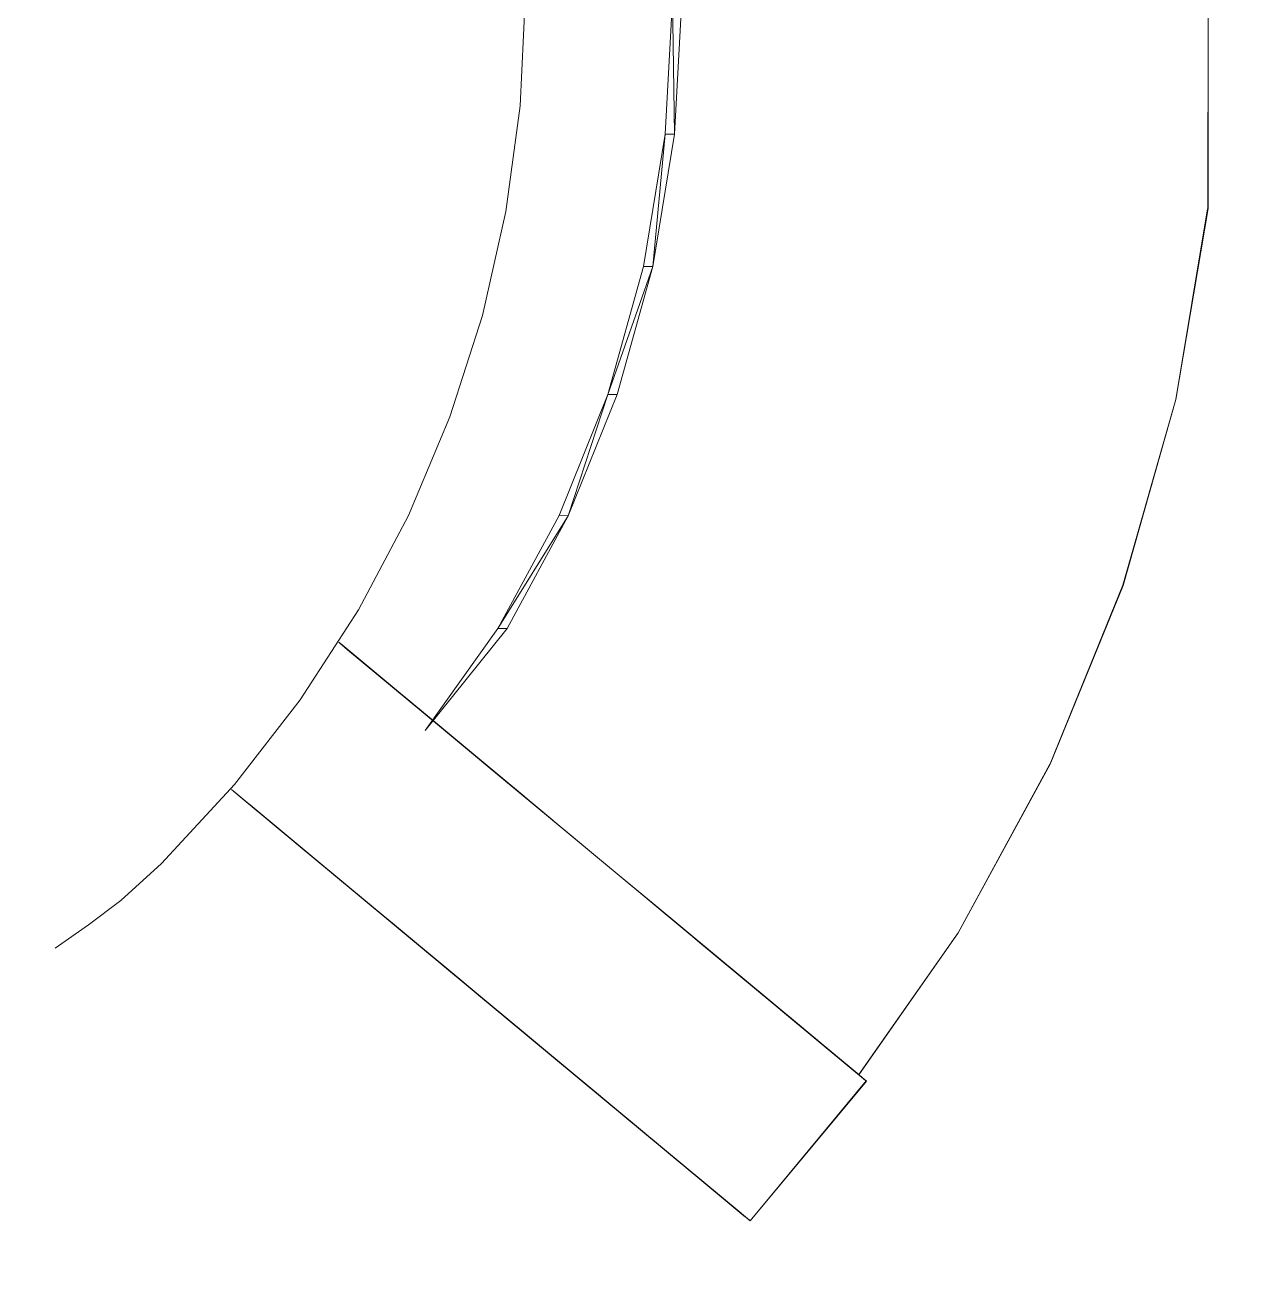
# Model space of a CAD drawing. Extents: x -566 to 72611, y -487 to 32334.
# Drawn here: x 59.78 to 67.43, y 92.78 to 100.57 of the extents above; entities that cross this region are included whole.
import ezdxf

# ---------------------------------------------------------------- set-up
doc = ezdxf.new("R2010")
doc.units = 0
doc.header["$LTSCALE"] = 0.5
doc.header["$MEASUREMENT"] = 0
doc.layers.add('floor', color=7, linetype='CONTINUOUS', lineweight=5, true_color=0xcfcfcf)
doc.layers.add('layout', color=7, linetype='CONTINUOUS', lineweight=5, true_color=0xcfcfcf)

msp = doc.modelspace()

# ---------------------------------------------------------------- hatches: boundary and pattern name
at = {"layer": 'floor'}
h = msp.add_hatch(dxfattribs=at)
h.set_pattern_fill('ANSI37', color=256, scale=100, angle=45)
h.set_pattern_definition([(90, (243.028, 267.632), (-12.5, 9e-16), []), (180, (243.028, 267.632), (-9e-16, -12.5), [])])
h.paths.add_polyline_path([(253.46925, 349.5), (154.11744, 349.5), (154.11744, 348.5), (101.14781, 348.5), (101.14781, 349.5), (0, 349.5), (0, 344.5), (36, 344.5, -0.338357), (0, 308.66941), (0, 308.5), (0, 173.75), (253.46925, 173.75)])
h.paths.add_polyline_path([(36, 344.5), (0, 344.5), (0, 308.66941, 0.338357)], flags=17)
h.paths.add_polyline_path([(253.46925, 173.75), (0, 173.75), (0, 173.74997), (0, 169.75), (253.46925, 169.75)])
h.paths.add_polyline_path([(253.46925, 169.75), (0, 169.75), (0, 149.21137), (36, 149.21137, -0.338357), (0, 113.38078), (0, 113.21137), (0, 29.94998), (0, -5), (253.46925, -5)])
h.paths.add_polyline_path([(36, 149.21137), (0, 149.21137), (0, 113.38078, 0.338357)], flags=17)
h.paths.add_polyline_path([(575.25, 169.75), (510, 169.75), (474.75, 169.75), (327.5, 169.75), (285.46925, 169.75), (285.46925, 165.75), (253.46925, 165.75), (253.46925, -5), (263.99725, -5), (263.99725, 95.99051), (287, 95.99051), (287, 97.5), (292, 97.5), (292, -5), (341.25, -5), (341.25, 13.02988), (341.25012, 15.02988), (346.24839, 15.02988, 0.3610852), (374.08728, 41.24999), (346.25012, 41.24999), (346.25012, 42.99999), (341.25, 42.99999), (341.25, 44.99999), (341.25, 97.5), (357.75, 97.5), (405.75, 97.5), (575.25, 97.5)])

# ---------------------------------------------------------------- linework, layer by layer
at = {"layer": 'layout'}
for points in [[(67.11687, 99.43543, 72.42811), (67.11687, 99.43543, 72.42811), (67.12085, 101.8339, 72.41556), (67.11566, 99.4362, 72.46829)], [(62.85369, 100.0723, 59.43378), (62.85369, 100.0723, 59.43378), (62.88427, 100.73156, 59.43378), (62.85369, 100.0723, 60.56059)], [(62.88427, 100.73156, 60.56059), (62.88427, 100.73156, 60.56059), (62.85369, 100.0723, 60.56059), (62.88427, 100.73156, 59.43378)], [(63.79772, 100.72972, 62.45042), (63.79772, 100.72972, 62.45042), (63.80885, 99.89595, 63.34285), (63.75136, 99.89609, 62.45329)], [(63.85534, 100.72959, 63.33997), (63.85534, 100.72959, 63.33997), (63.79772, 100.72972, 62.45042), (63.80885, 99.89595, 63.34285)], [(62.76502, 99.41812, 59.43378), (62.76502, 99.41812, 59.43378), (62.85369, 100.0723, 59.43378), (62.76502, 99.41812, 60.56059)], [(62.85369, 100.0723, 60.56059), (62.85369, 100.0723, 60.56059), (62.76502, 99.41812, 60.56059), (62.85369, 100.0723, 59.43378)], [(63.61689, 99.07645, 62.46187), (63.61689, 99.07645, 62.46187), (63.67438, 99.07632, 63.35143), (63.75136, 99.89609, 62.45329)], [(63.80885, 99.89595, 63.34285), (63.80885, 99.89595, 63.34285), (63.75136, 99.89609, 62.45329), (63.67438, 99.07632, 63.35143)], [(62.61911, 98.77392, 59.43378), (62.61911, 98.77392, 59.43378), (62.76502, 99.41812, 59.43378), (62.61911, 98.77392, 60.56059)], [(62.76502, 99.41812, 60.56059), (62.76502, 99.41812, 60.56059), (62.61911, 98.77392, 60.56059), (62.76502, 99.41812, 59.43378)], [(67.11687, 99.43543, 72.42811), (67.11687, 99.43543, 72.42811), (66.91796, 98.25209, 72.45122), (67.11443, 99.4351, 72.38787)], [(63.61689, 99.07645, 62.46187), (63.61689, 99.07645, 62.46187), (63.39655, 98.28436, 62.47601), (63.67438, 99.07632, 63.35143)], [(63.45404, 98.28422, 63.36555), (63.45404, 98.28422, 63.36555), (63.67438, 99.07632, 63.35143), (63.39655, 98.28436, 62.47601)], [(62.41685, 98.14448, 59.43378), (62.41685, 98.14448, 59.43378), (62.61911, 98.77392, 59.43378), (62.41685, 98.14448, 60.56059)], [(62.61911, 98.77392, 60.56059), (62.61911, 98.77392, 60.56059), (62.41685, 98.14448, 60.56059), (62.61911, 98.77392, 59.43378)], [(63.0939, 97.53292, 62.49546), (63.0939, 97.53292, 62.49546), (63.15139, 97.53279, 63.38502), (63.39655, 98.28436, 62.47601)], [(63.45404, 98.28422, 63.36555), (63.45404, 98.28422, 63.36555), (63.39655, 98.28436, 62.47601), (63.15139, 97.53279, 63.38502)], [(66.59059, 97.09973, 72.48521), (66.59059, 97.09973, 72.48521), (66.91796, 98.25209, 72.45122), (66.58949, 97.1016, 72.52538)], [(62.15994, 97.53453, 59.43378), (62.15994, 97.53453, 59.43378), (62.41685, 98.14448, 59.43378), (62.15994, 97.53453, 60.56059)], [(62.41685, 98.14448, 60.56059), (62.41685, 98.14448, 60.56059), (62.15994, 97.53453, 60.56059), (62.41685, 98.14448, 59.43378)], [(61.85023, 96.94864, 59.43378), (61.85023, 96.94864, 59.43378), (62.15994, 97.53453, 59.43378), (61.85023, 96.94864, 60.56059)], [(62.15994, 97.53453, 60.56059), (62.15994, 97.53453, 60.56059), (61.85023, 96.94864, 60.56059), (62.15994, 97.53453, 59.43378)], [(63.0939, 97.53292, 62.49546), (63.0939, 97.53292, 62.49546), (62.71398, 96.83455, 62.51992), (63.15139, 97.53279, 63.38502)], [(62.77148, 96.83442, 63.40948), (62.77148, 96.83442, 63.40948), (63.15139, 97.53279, 63.38502), (62.71398, 96.83455, 62.51992)], [(66.58949, 97.1016, 72.52538), (66.58949, 97.1016, 72.52538), (66.13807, 95.99565, 72.56979), (66.59059, 97.09973, 72.48521)], [(66.13892, 95.9933, 72.52964), (66.13892, 95.9933, 72.52964), (66.59059, 97.09973, 72.48521), (66.13807, 95.99565, 72.56979)], [(66.59059, 97.09973, 72.48521), (66.59059, 97.09973, 72.48521), (66.13892, 95.9933, 72.52964), (66.58802, 97.09919, 72.44498)], [(61.48993, 96.39119, 59.43378), (61.48993, 96.39119, 59.43378), (61.85023, 96.94864, 59.43378), (61.48993, 96.39119, 60.56059)], [(61.85023, 96.94864, 60.56059), (61.85023, 96.94864, 60.56059), (61.48993, 96.39119, 60.56059), (61.85023, 96.94864, 59.43378)], [(62.71398, 96.83455, 62.51992), (62.71398, 96.83455, 62.51992), (62.26305, 96.20083, 62.54898), (62.77148, 96.83442, 63.40948)], [(62.59639, 96.02674, 59.62997), (62.59639, 96.02674, 59.62997), (62.57653, 96.04327, 59.4075), (61.72794, 96.74861, 59.51751)], [(61.74841, 96.73162, 59.74648), (61.74841, 96.73162, 59.74648), (62.59639, 96.02674, 59.62997), (61.72794, 96.74861, 59.51751)], [(61.7344, 96.74322, 53.95019), (61.7344, 96.74322, 53.95019), (62.63136, 95.99767, 53.50394), (61.78338, 96.70252, 53.38721)], [(62.5836, 96.03742, 54.05388), (62.5836, 96.03742, 54.05388), (62.63136, 95.99767, 53.50394), (61.7344, 96.74322, 53.95019)], [(62.61747, 96.00927, 59.8523), (62.61747, 96.00927, 59.8523), (62.59639, 96.02674, 59.62997), (61.74841, 96.73162, 59.74648)], [(61.76998, 96.71363, 59.97528), (61.76998, 96.71363, 59.97528), (62.61747, 96.00927, 59.8523), (61.74841, 96.73162, 59.74648)], [(62.6383, 95.99195, 60.06158), (62.6383, 95.99195, 60.06158), (62.61747, 96.00927, 59.8523), (61.76998, 96.71363, 59.97528)], [(61.79398, 96.69368, 60.21582), (61.79398, 96.69368, 60.21582), (62.6383, 95.99195, 60.06158), (61.76998, 96.71363, 59.97528)], [(61.78338, 96.70252, 53.38721), (61.78338, 96.70252, 53.38721), (62.68484, 95.95327, 52.95477), (61.83808, 96.65704, 52.82505)], [(62.63136, 95.99767, 53.50394), (62.63136, 95.99767, 53.50394), (62.68484, 95.95327, 52.95477), (61.78338, 96.70252, 53.38721)], [(63.16268, 95.55607, 63.67769), (63.16268, 95.55607, 63.67769), (62.6383, 95.99195, 60.06158), (61.79398, 96.69368, 60.21582)], [(62.32506, 96.25232, 63.87771), (62.32506, 96.25232, 63.87771), (63.16268, 95.55607, 63.67769), (61.79398, 96.69368, 60.21582)], [(61.83808, 96.65704, 52.82505), (61.83808, 96.65704, 52.82505), (62.74393, 95.90415, 52.40647), (61.89851, 96.60679, 52.26376)], [(62.68484, 95.95327, 52.95477), (62.68484, 95.95327, 52.95477), (62.74393, 95.90415, 52.40647), (61.83808, 96.65704, 52.82505)], [(61.89851, 96.60679, 52.26376), (61.89851, 96.60679, 52.26376), (62.80863, 95.85035, 51.85912), (61.96479, 96.55171, 51.70344)], [(62.74393, 95.90415, 52.40647), (62.74393, 95.90415, 52.40647), (62.80863, 95.85035, 51.85912), (61.89851, 96.60679, 52.26376)], [(61.96479, 96.55171, 51.70344), (61.96479, 96.55171, 51.70344), (62.87893, 95.7919, 51.31281), (62.0368, 96.49188, 51.14419)], [(62.80863, 95.85035, 51.85912), (62.80863, 95.85035, 51.85912), (62.87893, 95.7919, 51.31281), (61.96479, 96.55171, 51.70344)], [(62.0368, 96.49188, 51.14419), (62.0368, 96.49188, 51.14419), (62.95495, 95.72876, 50.76761), (62.11453, 96.42725, 50.58608)], [(62.87893, 95.7919, 51.31281), (62.87893, 95.7919, 51.31281), (62.95495, 95.72876, 50.76761), (62.0368, 96.49188, 51.14419)], [(62.11453, 96.42725, 50.58608), (62.11453, 96.42725, 50.58608), (63.03646, 95.66101, 50.22363), (62.19798, 96.35787, 50.02921)], [(62.95495, 95.72876, 50.76761), (62.95495, 95.72876, 50.76761), (63.03646, 95.66101, 50.22363), (62.11453, 96.42725, 50.58608)], [(61.08197, 95.86634, 59.43378), (61.08197, 95.86634, 59.43378), (61.48993, 96.39119, 59.43378), (61.08197, 95.86634, 60.56059)], [(61.48993, 96.39119, 60.56059), (61.48993, 96.39119, 60.56059), (61.08197, 95.86634, 60.56059), (61.48993, 96.39119, 59.43378)], [(62.19798, 96.35787, 50.02921), (62.19798, 96.35787, 50.02921), (63.12382, 95.58833, 49.67897), (62.28693, 96.28399, 49.47548)], [(63.03646, 95.66101, 50.22363), (63.03646, 95.66101, 50.22363), (63.12382, 95.58833, 49.67897), (62.19798, 96.35787, 50.02921)], [(62.28693, 96.28399, 49.47548), (62.28693, 96.28399, 49.47548), (63.21056, 95.51623, 49.1531), (62.37392, 96.21168, 48.94807)], [(63.12382, 95.58833, 49.67897), (63.12382, 95.58833, 49.67897), (63.21056, 95.51623, 49.1531), (62.28693, 96.28399, 49.47548)], [(62.87076, 95.79872, 67.00072), (62.87076, 95.79872, 67.00072), (62.32506, 96.25232, 63.87771), (63.05668, 95.64421, 68.06458)], [(62.37392, 96.21168, 48.94807), (62.37392, 96.21168, 48.94807), (63.2967, 95.44464, 48.62502), (62.45969, 96.1404, 48.42224)], [(63.21056, 95.51623, 49.1531), (63.21056, 95.51623, 49.1531), (63.2967, 95.44464, 48.62502), (62.37392, 96.21168, 48.94807)], [(62.45969, 96.1404, 48.42224), (62.45969, 96.1404, 48.42224), (63.38186, 95.37386, 48.09673), (62.54449, 96.06992, 47.89619)], [(63.2967, 95.44464, 48.62502), (63.2967, 95.44464, 48.62502), (63.38186, 95.37386, 48.09673), (62.45969, 96.1404, 48.42224)], [(62.54449, 96.06992, 47.89619), (62.54449, 96.06992, 47.89619), (63.46618, 95.30384, 47.56821), (62.62831, 96.00021, 47.3699)], [(63.38186, 95.37386, 48.09673), (63.38186, 95.37386, 48.09673), (63.46618, 95.30384, 47.56821), (62.54449, 96.06992, 47.89619)], [(66.13892, 95.9933, 72.52964), (66.13892, 95.9933, 72.52964), (65.56875, 94.94704, 72.58394), (66.13636, 95.99263, 72.48942)], [(60.62918, 95.37804, 59.43378), (60.62918, 95.37804, 59.43378), (61.08197, 95.86634, 59.43378), (60.62918, 95.37804, 60.56059)], [(61.08197, 95.86634, 60.56059), (61.08197, 95.86634, 60.56059), (60.62918, 95.37804, 60.56059), (61.08197, 95.86634, 59.43378)], [(61.06311, 95.83596, 53.38721), (61.06311, 95.83596, 53.38721), (61.11781, 95.79049, 52.82505), (61.96457, 95.08671, 52.95477)], [(61.91108, 95.13111, 53.50394), (61.91108, 95.13111, 53.50394), (61.06311, 95.83596, 53.38721), (61.96457, 95.08671, 52.95477)], [(62.44241, 94.68951, 63.67769), (62.44241, 94.68951, 63.67769), (61.0737, 95.82712, 60.21582), (61.91803, 95.12536, 60.06158)], [(61.60479, 95.38576, 63.87771), (61.60479, 95.38576, 63.87771), (61.0737, 95.82712, 60.21582), (62.44241, 94.68951, 63.67769)], [(61.11781, 95.79049, 52.82505), (61.11781, 95.79049, 52.82505), (61.17824, 95.74021, 52.26376), (62.02366, 95.03759, 52.40647)], [(61.96457, 95.08671, 52.95477), (61.96457, 95.08671, 52.95477), (61.11781, 95.79049, 52.82505), (62.02366, 95.03759, 52.40647)], [(61.17824, 95.74021, 52.26376), (61.17824, 95.74021, 52.26376), (61.24452, 95.68515, 51.70344), (62.08835, 94.98379, 51.85912)], [(62.02366, 95.03759, 52.40647), (62.02366, 95.03759, 52.40647), (61.17824, 95.74021, 52.26376), (62.08835, 94.98379, 51.85912)], [(61.24452, 95.68515, 51.70344), (61.24452, 95.68515, 51.70344), (61.31652, 95.62529, 51.14419), (62.15865, 94.92534, 51.3128)], [(62.08835, 94.98379, 51.85912), (62.08835, 94.98379, 51.85912), (61.24452, 95.68515, 51.70344), (62.15865, 94.92534, 51.3128)], [(61.31652, 95.62529, 51.14419), (61.31652, 95.62529, 51.14419), (61.39426, 95.56069, 50.58607), (62.23468, 94.8622, 50.76761)], [(62.15865, 94.92534, 51.3128), (62.15865, 94.92534, 51.3128), (61.31652, 95.62529, 51.14419), (62.23468, 94.8622, 50.76761)], [(61.39426, 95.56069, 50.58607), (61.39426, 95.56069, 50.58607), (61.47771, 95.49131, 50.02921), (62.31619, 94.79445, 50.22363)], [(62.23468, 94.8622, 50.76761), (62.23468, 94.8622, 50.76761), (61.39426, 95.56069, 50.58607), (62.31619, 94.79445, 50.22363)], [(61.47771, 95.49131, 50.02921), (61.47771, 95.49131, 50.02921), (61.56665, 95.41744, 49.47548), (62.40354, 94.72177, 49.67897)], [(62.31619, 94.79445, 50.22363), (62.31619, 94.79445, 50.22363), (61.47771, 95.49131, 50.02921), (62.40354, 94.72177, 49.67897)], [(61.56665, 95.41744, 49.47548), (61.56665, 95.41744, 49.47548), (61.65364, 95.34512, 48.94807), (62.49029, 94.64967, 49.15309)], [(62.40354, 94.72177, 49.67897), (62.40354, 94.72177, 49.67897), (61.56665, 95.41744, 49.47548), (62.49029, 94.64967, 49.15309)], [(60.37657, 95.14895, 60.56059), (60.37657, 95.14895, 60.56059), (60.37657, 95.14895, 59.43378), (60.62918, 95.37804, 60.56059)], [(60.62918, 95.37804, 59.43378), (60.62918, 95.37804, 59.43378), (60.62918, 95.37804, 60.56059), (60.37657, 95.14895, 59.43378)], [(62.98494, 94.23852, 66.78285), (62.98494, 94.23852, 66.78285), (61.60479, 95.38576, 63.87771), (62.44241, 94.68951, 63.67769)], [(62.15049, 94.93216, 67.00072), (62.15049, 94.93216, 67.00072), (61.60479, 95.38576, 63.87771), (62.98494, 94.23852, 66.78285)], [(61.65364, 95.34512, 48.94807), (61.65364, 95.34512, 48.94807), (61.73942, 95.27385, 48.42224), (62.57643, 94.57809, 48.62502)], [(62.49029, 94.64967, 49.15309), (62.49029, 94.64967, 49.15309), (61.65364, 95.34512, 48.94807), (62.57643, 94.57809, 48.62502)], [(61.73942, 95.27385, 48.42224), (61.73942, 95.27385, 48.42224), (61.82421, 95.20337, 47.89619), (62.66159, 94.5073, 48.09673)], [(62.57643, 94.57809, 48.62502), (62.57643, 94.57809, 48.62502), (61.73942, 95.27385, 48.42224), (62.66159, 94.5073, 48.09673)], [(64.55088, 94.40228, 71.12077), (64.55088, 94.40228, 71.12077), (64.49557, 94.44821, 70.89484), (63.46618, 95.30384, 47.56821)], [(63.67646, 95.12897, 71.18767), (63.67646, 95.12897, 71.18767), (64.55088, 94.40228, 71.12077), (63.46618, 95.30384, 47.56821)], [(61.82421, 95.20337, 47.89619), (61.82421, 95.20337, 47.89619), (61.90804, 95.13365, 47.3699), (62.7459, 94.43728, 47.56821)], [(62.66159, 94.5073, 48.09673), (62.66159, 94.5073, 48.09673), (61.82421, 95.20337, 47.89619), (62.7459, 94.43728, 47.56821)], [(60.17676, 94.99677, 60.56059), (60.17676, 94.99677, 60.56059), (60.17676, 94.99677, 59.43378), (60.37657, 95.14895, 60.56059)], [(60.37657, 95.14895, 59.43378), (60.37657, 95.14895, 59.43378), (60.37657, 95.14895, 60.56059), (60.17676, 94.99677, 59.43378)], [(61.90804, 95.13365, 47.3699), (61.90804, 95.13365, 47.3699), (61.99101, 95.06474, 46.8434), (62.82912, 94.36809, 47.03945)], [(62.7459, 94.43728, 47.56821), (62.7459, 94.43728, 47.56821), (61.90804, 95.13365, 47.3699), (62.82912, 94.36809, 47.03945)], [(64.60826, 94.35447, 71.34588), (64.60826, 94.35447, 71.34588), (64.55088, 94.40228, 71.12077), (63.67646, 95.12897, 71.18767)], [(63.72776, 95.08641, 71.33401), (63.72776, 95.08641, 71.33401), (64.60826, 94.35447, 71.34588), (63.67646, 95.12897, 71.18767)], [(63.781, 95.04212, 71.47923), (63.781, 95.04212, 71.47923), (64.60826, 94.35447, 71.34588), (63.72776, 95.08641, 71.33401)], [(61.99101, 95.06474, 46.8434), (61.99101, 95.06474, 46.8434), (62.073, 94.99658, 46.31667), (62.91148, 94.29963, 46.51048)], [(62.82912, 94.36809, 47.03945), (62.82912, 94.36809, 47.03945), (61.99101, 95.06474, 46.8434), (62.91148, 94.29963, 46.51048)], [(64.66809, 94.30484, 71.57012), (64.66809, 94.30484, 71.57012), (64.60826, 94.35447, 71.34588), (63.781, 95.04212, 71.47923)], [(63.83631, 94.99613, 71.62331), (63.83631, 94.99613, 71.62331), (64.66809, 94.30484, 71.57012), (63.781, 95.04212, 71.47923)], [(59.96988, 94.8539, 60.56059), (59.96988, 94.8539, 60.56059), (59.96988, 94.8539, 59.43378), (60.17676, 94.99677, 60.56059)], [(60.17676, 94.99677, 59.43378), (60.17676, 94.99677, 59.43378), (60.17676, 94.99677, 60.56059), (59.96988, 94.8539, 59.43378)], [(62.073, 94.99658, 46.31667), (62.073, 94.99658, 46.31667), (62.15402, 94.92923, 45.78973), (62.99286, 94.232, 45.98129)], [(62.91148, 94.29963, 46.51048), (62.91148, 94.29963, 46.51048), (62.073, 94.99658, 46.31667), (62.99286, 94.232, 45.98129)], [(63.17074, 94.08412, 67.84589), (63.17074, 94.08412, 67.84589), (62.15049, 94.93216, 67.00072), (62.98494, 94.23852, 66.78285)], [(62.33641, 94.77765, 68.06458), (62.33641, 94.77765, 68.06458), (62.15049, 94.93216, 67.00072), (63.17074, 94.08412, 67.84589)], [(62.15402, 94.92923, 45.78973), (62.15402, 94.92923, 45.78973), (62.23407, 94.86266, 45.26257), (63.07328, 94.16516, 45.45189)], [(62.99286, 94.232, 45.98129), (62.99286, 94.232, 45.98129), (62.15402, 94.92923, 45.78973), (63.07328, 94.16516, 45.45189)], [(64.72998, 94.25336, 71.79347), (64.72998, 94.25336, 71.79347), (64.66809, 94.30484, 71.57012), (63.83631, 94.99613, 71.62331)], [(63.8937, 94.94848, 71.76621), (63.8937, 94.94848, 71.76621), (64.72998, 94.25336, 71.79347), (63.83631, 94.99613, 71.62331)], [(63.95303, 94.89912, 71.90788), (63.95303, 94.89912, 71.90788), (64.72998, 94.25336, 71.79347), (63.8937, 94.94848, 71.76621)], [(64.95327, 94.06779, 72.66457), (64.95327, 94.06779, 72.66457), (65.56875, 94.94704, 72.58394), (64.95291, 94.07084, 72.70467)], [(62.23407, 94.86266, 45.26257), (62.23407, 94.86266, 45.26257), (62.31326, 94.79687, 44.73519), (63.15271, 94.09909, 44.92226)], [(63.07328, 94.16516, 45.45189), (63.07328, 94.16516, 45.45189), (62.23407, 94.86266, 45.26257), (63.15271, 94.09909, 44.92226)], [(64.79406, 94.20005, 72.01588), (64.79406, 94.20005, 72.01588), (64.72998, 94.25336, 71.79347), (63.95303, 94.89912, 71.90788)], [(64.01444, 94.84813, 72.04826), (64.01444, 94.84813, 72.04826), (64.79406, 94.20005, 72.01588), (63.95303, 94.89912, 71.90788)], [(64.86034, 94.14494, 72.23734), (64.86034, 94.14494, 72.23734), (64.79406, 94.20005, 72.01588), (64.01444, 94.84813, 72.04826)], [(64.07767, 94.79549, 72.18733), (64.07767, 94.79549, 72.18733), (64.86034, 94.14494, 72.23734), (64.01444, 94.84813, 72.04826)], [(62.31326, 94.79687, 44.73519), (62.31326, 94.79687, 44.73519), (62.39148, 94.73187, 44.20761), (63.2313, 94.03381, 44.39243)], [(63.15271, 94.09909, 44.92226), (63.15271, 94.09909, 44.92226), (62.31326, 94.79687, 44.73519), (63.2313, 94.03381, 44.39243)], [(63.20571, 94.05508, 68.04427), (63.20571, 94.05508, 68.04427), (62.33641, 94.77765, 68.06458), (63.17074, 94.08412, 67.84589)], [(63.24104, 94.02567, 68.24209), (63.24104, 94.02567, 68.24209), (62.33641, 94.77765, 68.06458), (63.20571, 94.05508, 68.04427)], [(62.37174, 94.74824, 68.26537), (62.37174, 94.74824, 68.26537), (62.33641, 94.77765, 68.06458), (63.24104, 94.02567, 68.24209)], [(64.14297, 94.74123, 72.32506), (64.14297, 94.74123, 72.32506), (64.86034, 94.14494, 72.23734), (64.07767, 94.79549, 72.18733)], [(63.27699, 93.99586, 68.43977), (63.27699, 93.99586, 68.43977), (62.37174, 94.74824, 68.26537), (63.24104, 94.02567, 68.24209)], [(62.40769, 94.71837, 68.46642), (62.40769, 94.71837, 68.46642), (62.37174, 94.74824, 68.26537), (63.27699, 93.99586, 68.43977)], [(62.39148, 94.73187, 44.20761), (62.39148, 94.73187, 44.20761), (62.46873, 94.66766, 43.67982), (63.30891, 93.96933, 43.8624)], [(63.2313, 94.03381, 44.39243), (63.2313, 94.03381, 44.39243), (62.39148, 94.73187, 44.20761), (63.30891, 93.96933, 43.8624)], [(63.31329, 93.9656, 68.63732), (63.31329, 93.9656, 68.63732), (62.40769, 94.71837, 68.46642), (63.27699, 93.99586, 68.43977)], [(62.44412, 94.68807, 68.66732), (62.44412, 94.68807, 68.66732), (62.40769, 94.71837, 68.46642), (63.31329, 93.9656, 68.63732)], [(63.35021, 93.93493, 68.83471), (63.35021, 93.93493, 68.83471), (62.44412, 94.68807, 68.66732), (63.31329, 93.9656, 68.63732)], [(62.48115, 94.65732, 68.86808), (62.48115, 94.65732, 68.86808), (62.44412, 94.68807, 68.66732), (63.35021, 93.93493, 68.83471)], [(64.92894, 94.08801, 72.4578), (64.92894, 94.08801, 72.4578), (64.86034, 94.14494, 72.23734), (64.14297, 94.74123, 72.32506)], [(64.21023, 94.68535, 72.46136), (64.21023, 94.68535, 72.46136), (64.92894, 94.08801, 72.4578), (64.14297, 94.74123, 72.32506)], [(62.54512, 94.60416, 43.15128), (62.54512, 94.60416, 43.15128), (63.38542, 93.90571, 43.33273), (62.46873, 94.66766, 43.67982)], [(63.30891, 93.96933, 43.8624), (63.30891, 93.96933, 43.8624), (62.46873, 94.66766, 43.67982), (63.38542, 93.90571, 43.33273)], [(63.38761, 93.90384, 69.03197), (63.38761, 93.90384, 69.03197), (62.48115, 94.65732, 68.86808), (63.35021, 93.93493, 68.83471)], [(62.51868, 94.62613, 69.0687), (62.51868, 94.62613, 69.0687), (62.48115, 94.65732, 68.86808), (63.38761, 93.90384, 69.03197)], [(63.42563, 93.87229, 69.22908), (63.42563, 93.87229, 69.22908), (62.51868, 94.62613, 69.0687), (63.38761, 93.90384, 69.03197)], [(62.55669, 94.59452, 69.26917), (62.55669, 94.59452, 69.26917), (62.51868, 94.62613, 69.0687), (63.42563, 93.87229, 69.22908)], [(64.9996, 94.02929, 72.67724), (64.9996, 94.02929, 72.67724), (64.92894, 94.08801, 72.4578), (64.21023, 94.68535, 72.46136)], [(64.27931, 94.62791, 72.59624), (64.27931, 94.62791, 72.59624), (64.9996, 94.02929, 72.67724), (64.21023, 94.68535, 72.46136)], [(64.35034, 94.56885, 72.72964), (64.35034, 94.56885, 72.72964), (64.9996, 94.02929, 72.67724), (64.27931, 94.62791, 72.59624)], [(63.464, 93.84034, 69.42604), (63.464, 93.84034, 69.42604), (62.55669, 94.59452, 69.26917), (63.42563, 93.87229, 69.22908)], [(62.59519, 94.56251, 69.46949), (62.59519, 94.56251, 69.46949), (62.55669, 94.59452, 69.26917), (63.464, 93.84034, 69.42604)], [(63.50299, 93.80799, 69.62286), (63.50299, 93.80799, 69.62286), (62.59519, 94.56251, 69.46949), (63.464, 93.84034, 69.42604)], [(62.6343, 94.53004, 69.66966), (62.6343, 94.53004, 69.66966), (62.59519, 94.56251, 69.46949), (63.50299, 93.80799, 69.62286)], [(64.99863, 94.03008, 72.71734), (64.99863, 94.03008, 72.71734), (64.9996, 94.02929, 72.67724), (64.35034, 94.56885, 72.72964)], [(64.99412, 94.03382, 72.75708), (64.99412, 94.03382, 72.75708), (64.99863, 94.03008, 72.71734), (64.35034, 94.56885, 72.72964)], [(64.42332, 94.50825, 72.86153), (64.42332, 94.50825, 72.86153), (64.99412, 94.03382, 72.75708), (64.35034, 94.56885, 72.72964)], [(63.54247, 93.77519, 69.81952), (63.54247, 93.77519, 69.81952), (62.6343, 94.53004, 69.66966), (63.50299, 93.80799, 69.62286)], [(62.6739, 94.49714, 69.86969), (62.6739, 94.49714, 69.86969), (62.6343, 94.53004, 69.66966), (63.54247, 93.77519, 69.81952)], [(63.58243, 93.74198, 70.01603), (63.58243, 93.74198, 70.01603), (62.6739, 94.49714, 69.86969), (63.54247, 93.77519, 69.81952)], [(62.71398, 94.46378, 70.06955), (62.71398, 94.46378, 70.06955), (62.6739, 94.49714, 69.86969), (63.58243, 93.74198, 70.01603)], [(63.62263, 93.70853, 70.21121), (63.62263, 93.70853, 70.21121), (62.71398, 94.46378, 70.06955), (63.58243, 93.74198, 70.01603)], [(62.75455, 94.43003, 70.26926), (62.75455, 94.43003, 70.26926), (62.71398, 94.46378, 70.06955), (63.62263, 93.70853, 70.21121)], [(64.9862, 94.0404, 72.79601), (64.9862, 94.0404, 72.79601), (64.99412, 94.03382, 72.75708), (64.42332, 94.50825, 72.86153)], [(64.97487, 94.04982, 72.83366), (64.97487, 94.04982, 72.83366), (64.9862, 94.0404, 72.79601), (64.42332, 94.50825, 72.86153)], [(64.96025, 94.06194, 72.86961), (64.96025, 94.06194, 72.86961), (64.97487, 94.04982, 72.83366), (64.42332, 94.50825, 72.86153)], [(64.44415, 94.49087, 72.89507), (64.44415, 94.49087, 72.89507), (64.96025, 94.06194, 72.86961), (64.42332, 94.50825, 72.86153)], [(64.94258, 94.07663, 72.90343), (64.94258, 94.07663, 72.90343), (64.96025, 94.06194, 72.86961), (64.44415, 94.49087, 72.89507)], [(64.46767, 94.47138, 72.92598), (64.46767, 94.47138, 72.92598), (64.94258, 94.07663, 72.90343), (64.44415, 94.49087, 72.89507)], [(64.92211, 94.09368, 72.93472), (64.92211, 94.09368, 72.93472), (64.94258, 94.07663, 72.90343), (64.46767, 94.47138, 72.92598)], [(64.4935, 94.44992, 72.95397), (64.4935, 94.44992, 72.95397), (64.92211, 94.09368, 72.93472), (64.46767, 94.47138, 72.92598)], [(63.67137, 93.66795, 70.44061), (63.67137, 93.66795, 70.44061), (62.75455, 94.43003, 70.26926), (63.62263, 93.70853, 70.21121)], [(62.79598, 94.39566, 70.46989), (62.79598, 94.39566, 70.46989), (62.75455, 94.43003, 70.26926), (63.67137, 93.66795, 70.44061)], [(63.72217, 93.62572, 70.66811), (63.72217, 93.62572, 70.66811), (62.79598, 94.39566, 70.46989), (63.67137, 93.66795, 70.44061)], [(62.84678, 94.35334, 70.70921), (62.84678, 94.35334, 70.70921), (62.79598, 94.39566, 70.46989), (63.72217, 93.62572, 70.66811)], [(64.89897, 94.11292, 72.96314), (64.89897, 94.11292, 72.96314), (64.92211, 94.09368, 72.93472), (64.4935, 94.44992, 72.95397)], [(64.5214, 94.42673, 72.97878), (64.5214, 94.42673, 72.97878), (64.89897, 94.11292, 72.96314), (64.4935, 94.44992, 72.95397)], [(64.87338, 94.13416, 72.98836), (64.87338, 94.13416, 72.98836), (64.89897, 94.11292, 72.96314), (64.5214, 94.42673, 72.97878)], [(64.55112, 94.40203, 73.00018), (64.55112, 94.40203, 73.00018), (64.87338, 94.13416, 72.98836), (64.5214, 94.42673, 72.97878)], [(64.84572, 94.15712, 73.01006), (64.84572, 94.15712, 73.01006), (64.87338, 94.13416, 72.98836), (64.55112, 94.40203, 73.00018)], [(64.58244, 94.37602, 73.01797), (64.58244, 94.37602, 73.01797), (64.84572, 94.15712, 73.01006), (64.55112, 94.40203, 73.00018)], [(64.8283, 94.17162, 73.02074), (64.8283, 94.17162, 73.02074), (64.84572, 94.15712, 73.01006), (64.58244, 94.37602, 73.01797)], [(64.61497, 94.34897, 73.03196), (64.61497, 94.34897, 73.03196), (64.8283, 94.17162, 73.02074), (64.58244, 94.37602, 73.01797)], [(63.77529, 93.58165, 70.89484), (63.77529, 93.58165, 70.89484), (62.84678, 94.35334, 70.70921), (63.72217, 93.62572, 70.66811)], [(62.90039, 94.30887, 70.94884), (62.90039, 94.30887, 70.94884), (62.84678, 94.35334, 70.70921), (63.77529, 93.58165, 70.89484)], [(63.83061, 93.53569, 71.12077), (63.83061, 93.53569, 71.12077), (62.90039, 94.30887, 70.94884), (63.77529, 93.58165, 70.89484)], [(62.95619, 94.26242, 71.18767), (62.95619, 94.26242, 71.18767), (62.90039, 94.30887, 70.94884), (63.83061, 93.53569, 71.12077)], [(64.78566, 94.20709, 73.04198), (64.78566, 94.20709, 73.04198), (64.8283, 94.17162, 73.02074), (64.61497, 94.34897, 73.03196)], [(64.64847, 94.32112, 73.04206), (64.64847, 94.32112, 73.04206), (64.78566, 94.20709, 73.04198), (64.61497, 94.34897, 73.03196)], [(64.64847, 94.32112, 73.04206), (64.64847, 94.32112, 73.04206), (64.75154, 94.23546, 73.04811), (64.68259, 94.29275, 73.04814)], [(64.64847, 94.32112, 73.04206), (64.64847, 94.32112, 73.04206), (64.78566, 94.20709, 73.04198), (64.75154, 94.23546, 73.04811)], [(63.88799, 93.48792, 71.34588), (63.88799, 93.48792, 71.34588), (62.95619, 94.26242, 71.18767), (63.83061, 93.53569, 71.12077)], [(63.00748, 94.21985, 71.33401), (63.00748, 94.21985, 71.33401), (62.95619, 94.26242, 71.18767), (63.88799, 93.48792, 71.34588)], [(63.06073, 94.17557, 71.47923), (63.06073, 94.17557, 71.47923), (63.00748, 94.21985, 71.33401), (63.88799, 93.48792, 71.34588)], [(64.71706, 94.2641, 73.05017), (64.71706, 94.2641, 73.05017), (64.75154, 94.23546, 73.04811), (64.68259, 94.29275, 73.04814)], [(63.94781, 93.43828, 71.57012), (63.94781, 93.43828, 71.57012), (63.06073, 94.17557, 71.47923), (63.88799, 93.48792, 71.34588)], [(63.11604, 94.12957, 71.62331), (63.11604, 94.12957, 71.62331), (63.06073, 94.17557, 71.47923), (63.94781, 93.43828, 71.57012)], [(64.00971, 93.3868, 71.79347), (64.00971, 93.3868, 71.79347), (63.11604, 94.12957, 71.62331), (63.94781, 93.43828, 71.57012)], [(63.17343, 94.08192, 71.76621), (63.17343, 94.08192, 71.76621), (63.11604, 94.12957, 71.62331), (64.00971, 93.3868, 71.79347)], [(63.23276, 94.03256, 71.90788), (63.23276, 94.03256, 71.90788), (63.17343, 94.08192, 71.76621), (64.00971, 93.3868, 71.79347)], [(64.07379, 93.33349, 72.01588), (64.07379, 93.33349, 72.01588), (63.23276, 94.03256, 71.90788), (64.00971, 93.3868, 71.79347)], [(63.29416, 93.98157, 72.04826), (63.29416, 93.98157, 72.04826), (63.23276, 94.03256, 71.90788), (64.07379, 93.33349, 72.01588)], [(64.27836, 93.16352, 72.71734), (64.27836, 93.16352, 72.71734), (64.27933, 93.16273, 72.67724), (64.99863, 94.03008, 72.71734)], [(64.9996, 94.02929, 72.67724), (64.9996, 94.02929, 72.67724), (64.99863, 94.03008, 72.71734), (64.27933, 93.16273, 72.67724)], [(64.14007, 93.27838, 72.23734), (64.14007, 93.27838, 72.23734), (63.29416, 93.98157, 72.04826), (64.07379, 93.33349, 72.01588)], [(63.3574, 93.92894, 72.18733), (63.3574, 93.92894, 72.18733), (63.29416, 93.98157, 72.04826), (64.14007, 93.27838, 72.23734)], [(63.4227, 93.87468, 72.32506), (63.4227, 93.87468, 72.32506), (63.3574, 93.92894, 72.18733), (64.14007, 93.27838, 72.23734)], [(64.20867, 93.22146, 72.4578), (64.20867, 93.22146, 72.4578), (63.4227, 93.87468, 72.32506), (64.14007, 93.27838, 72.23734)], [(63.48995, 93.8188, 72.46136), (63.48995, 93.8188, 72.46136), (63.4227, 93.87468, 72.32506), (64.20867, 93.22146, 72.4578)], [(64.27933, 93.16273, 72.67724), (64.27933, 93.16273, 72.67724), (63.48995, 93.8188, 72.46136), (64.20867, 93.22146, 72.4578)], [(63.55904, 93.76132, 72.59624), (63.55904, 93.76132, 72.59624), (63.48995, 93.8188, 72.46136), (64.27933, 93.16273, 72.67724)], [(63.63007, 93.70229, 72.72964), (63.63007, 93.70229, 72.72964), (63.55904, 93.76132, 72.59624), (64.27933, 93.16273, 72.67724)], [(64.27836, 93.16352, 72.71734), (64.27836, 93.16352, 72.71734), (63.63007, 93.70229, 72.72964), (64.27933, 93.16273, 72.67724)], [(64.27385, 93.16723, 72.75708), (64.27385, 93.16723, 72.75708), (63.63007, 93.70229, 72.72964), (64.27836, 93.16352, 72.71734)], [(63.70305, 93.6417, 72.86153), (63.70305, 93.6417, 72.86153), (63.63007, 93.70229, 72.72964), (64.27385, 93.16723, 72.75708)], [(64.26593, 93.17384, 72.79601), (64.26593, 93.17384, 72.79601), (63.70305, 93.6417, 72.86153), (64.27385, 93.16723, 72.75708)], [(64.2546, 93.18326, 72.83366), (64.2546, 93.18326, 72.83366), (63.70305, 93.6417, 72.86153), (64.26593, 93.17384, 72.79601)], [(64.23998, 93.19538, 72.86961), (64.23998, 93.19538, 72.86961), (63.70305, 93.6417, 72.86153), (64.2546, 93.18326, 72.83366)], [(63.72388, 93.62431, 72.89507), (63.72388, 93.62431, 72.89507), (63.70305, 93.6417, 72.86153), (64.23998, 93.19538, 72.86961)], [(64.22231, 93.21007, 72.90343), (64.22231, 93.21007, 72.90343), (63.72388, 93.62431, 72.89507), (64.23998, 93.19538, 72.86961)], [(63.74739, 93.60482, 72.92598), (63.74739, 93.60482, 72.92598), (63.72388, 93.62431, 72.89507), (64.22231, 93.21007, 72.90343)], [(64.20184, 93.22712, 72.93472), (64.20184, 93.22712, 72.93472), (63.74739, 93.60482, 72.92598), (64.22231, 93.21007, 72.90343)], [(63.77322, 93.58337, 72.95397), (63.77322, 93.58337, 72.95397), (63.74739, 93.60482, 72.92598), (64.20184, 93.22712, 72.93472)], [(64.17869, 93.24637, 72.96314), (64.17869, 93.24637, 72.96314), (63.77322, 93.58337, 72.95397), (64.20184, 93.22712, 72.93472)], [(63.80112, 93.56017, 72.97878), (63.80112, 93.56017, 72.97878), (63.77322, 93.58337, 72.95397), (64.17869, 93.24637, 72.96314)], [(64.15311, 93.26761, 72.98836), (64.15311, 93.26761, 72.98836), (63.80112, 93.56017, 72.97878), (64.17869, 93.24637, 72.96314)], [(63.83085, 93.53544, 73.00018), (63.83085, 93.53544, 73.00018), (63.80112, 93.56017, 72.97878), (64.15311, 93.26761, 72.98836)], [(64.12545, 93.29056, 73.01006), (64.12545, 93.29056, 73.01006), (63.83085, 93.53544, 73.00018), (64.15311, 93.26761, 72.98836)], [(63.86216, 93.50946, 73.01797), (63.86216, 93.50946, 73.01797), (63.83085, 93.53544, 73.00018), (64.12545, 93.29056, 73.01006)], [(64.10803, 93.30506, 73.02074), (64.10803, 93.30506, 73.02074), (63.86216, 93.50946, 73.01797), (64.12545, 93.29056, 73.01006)], [(63.89469, 93.48241, 73.03197), (63.89469, 93.48241, 73.03197), (63.86216, 93.50946, 73.01797), (64.10803, 93.30506, 73.02074)], [(64.06539, 93.34053, 73.04198), (64.06539, 93.34053, 73.04198), (63.89469, 93.48241, 73.03197), (64.10803, 93.30506, 73.02074)], [(63.9282, 93.45456, 73.04206), (63.9282, 93.45456, 73.04206), (63.89469, 93.48241, 73.03197), (64.06539, 93.34053, 73.04198)], [(64.03127, 93.3689, 73.04811), (64.03127, 93.3689, 73.04811), (63.9282, 93.45456, 73.04206), (64.06539, 93.34053, 73.04198)], [(63.96231, 93.42619, 73.04814), (63.96231, 93.42619, 73.04814), (63.9282, 93.45456, 73.04206), (64.03127, 93.3689, 73.04811)], [(63.99679, 93.39755, 73.05017), (63.99679, 93.39755, 73.05017), (63.96231, 93.42619, 73.04814), (64.03127, 93.3689, 73.04811)], [(64.10803, 93.30506, 73.02074), (64.10803, 93.30506, 73.02074), (64.09609, 93.31495, 73.028), (64.06539, 93.34053, 73.04198)]]:
    msp.add_3dface(points, dxfattribs=at)

doc.saveas('drawing.dxf')
